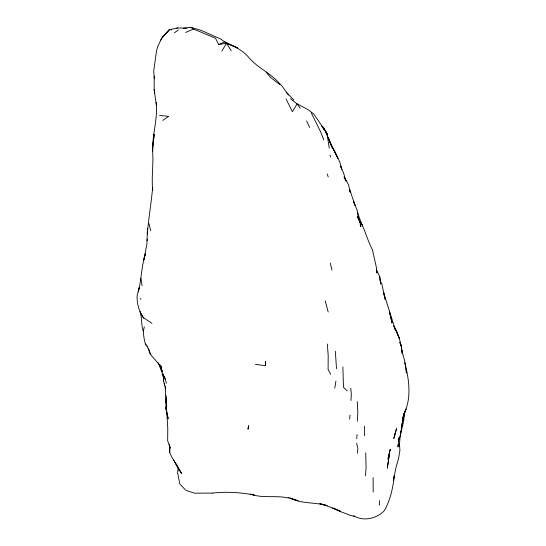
<?xml version="1.0" encoding="UTF-8"?>
<svg xmlns="http://www.w3.org/2000/svg" width="546" height="546" viewBox="0 0 546 546"><rect width="100%" height="100%" fill="white"/><g stroke="black" fill="none" stroke-linecap="round" stroke-linejoin="round"><path stroke-width="0.82" d="M265.431 365.745L265.438 361.513L265.431 365.745L255.446 364.332M147.127 240.772L147.154 239.209M364.469 435.688L364.469 426.167M379.531 505.207L379.607 500.6M166.1 395.864L165.854 407.33L166.987 415.711L167.772 428.59L167.67 440.793L170.147 447.761L169.697 452.286C171.908 459.009 177.252 464.189 179.238 471.034M350.982 400.532L351.31 394.11L350.757 388.151M147.324 234.22C148.478 218.666 151.303 203.228 152.6 187.674M399.31 444.103L399.242 446.171L400.518 432.971L401.33 429.907L400.122 436.875C401.071 429.163 404.62 421.901 404.033 413.929M403.897 416.891L404.033 413.861M373.205 492.089L373.109 477.593M163.227 375.013L163.479 380.869L165.643 388.916L165.342 386.438M365.431 475.873L366.079 467.745L365.752 452.743M163.24 374.945L163.172 376.597L162.728 373.239M154.231 76.187L154.143 89.537L156.456 105.822L156.252 102.484C157.958 118.932 152.088 134.923 152.627 151.365C153.651 164.353 151.31 177.3 152.709 190.274M398.089 444.574L397.952 447.017L399.16 437.442L398.375 441.345M147.249 232.944L147.502 228.481L146.881 244.253L143.816 260.005L145.564 253.453C141.387 265.738 141.626 278.863 138.35 291.352L139.216 287.667L137.094 295.823C136.91 303.433 138.855 311.07 143.079 317.479L151.972 323.362M357.487 421.184L357.807 412.339L357.241 401.603M153.133 143.905L152.627 151.365L152.634 146.983L154.252 134.289L153.242 142.24M166.264 398.437L165.957 402.914L166.264 398.757M356.756 438.663L357.05 434.52M349.672 419.164L350 415.103M335.933 381.074L334.787 388.138M357.309 453.194L357.889 448.621L356.64 443.168M178.235 467.963L177.593 472.549L179.818 483.981L185.449 489.912M403.433 416.079L401.262 428.958L403.433 416.079L402.429 419.813L406.04 409.009L403.378 415.124C411.95 398.942 409.131 379.586 404.791 362.592M159.452 364.196L161.773 367.322L153.46 357.903C149.113 354.286 149.167 348.184 145.352 344.028C144.069 338.418 142.458 332.5 144.362 326.836M394.567 435.469L396.553 428.562L393.782 438.547L394.894 434.118M186.998 28.119L177.607 27.928L169.356 29.723L161.821 37.845L157.746 46.519L156.531 50.785L153.706 71.205L154.313 78.795M140.349 299.283L140.861 298.314M221.819 51.085L226.508 43.264L221.15 39.237L201.024 30.303L190.827 27.3L183.115 28.419M290.431 98.628L297.058 103.904L292.369 111.725L286.07 98.956M160.701 40.186L163.773 35.77L169.356 29.723L162.258 37.237M174.44 32.787L178.426 29.962M162.769 120.386L168.673 116.394L159.569 115.39M176.447 28.597L177.607 27.928M190.827 27.3L193.523 29.027L215.527 38.24L218.673 44.533L224.836 41.817C233.688 46.082 242.574 49.952 249.058 57.767C256.716 66.789 267.711 71.854 276.221 79.955L281.893 85.872L288.52 95.038M185.613 32.467L193.523 29.027M218.673 44.533L226.508 43.264L237.51 47.877L226.508 43.264L231.197 50.751M212.763 493.079C226.583 491.523 240.581 492.431 254.218 494.969L250.628 494.144C262.858 498.641 275.921 495.058 288.397 498M212.722 493.079L194.642 493.202L186.111 490.404M326.965 505.589C314.817 501.999 301.447 504.081 289.96 497.972L298.136 500.784L288.22 497.659M354.415 516.427L350.355 515.369L339.298 511.138L332.732 508.005L340.376 511.22L329.368 506.777L319.847 503.624L326.931 505.562M353.658 515.683C363.063 521.833 377.17 518.625 384.439 510.483C390.492 499.754 393.038 487.68 394.287 475.539L393.461 480.187L396.082 467.164L398.539 458.558L399.931 450.32L399.419 443.564M297.536 104.068L308.893 110.162L313.923 114.237L326.952 133.299L329.245 148.116M171.171 29.743L171.717 30.057M279.832 84.575L270.604 77.423L266.216 72.215M347.181 390.847L343.475 387.278L342.881 366.953M286.172 92.24L293.83 99.945M145.352 344.028L147.297 346.307M322.386 126.713L323.205 127.723M321.328 125.519L326.952 133.299M322.433 126.815L325.163 130.48L326.993 134.255L326.153 132.91M297.058 103.904L300.28 108.238M175.88 463.745L181.661 473.648L176.29 464.448M322.898 126.849L325.163 130.48L331.415 145.564L329.572 141.189L339.851 162.135L341.612 169.335L340.786 166.202L343.577 173.068L345.946 181.04L344.089 177.334M322.393 126.877L323.232 128.221M344.076 176.795L348.464 184.589L350.443 192.697L349.74 191.202M166.455 383.292C164.762 376.883 160.654 371.355 159.548 364.653M323.621 128.446L324.884 130.624M326.153 132.801L326.993 134.255M173.478 459.8L179.259 470.058M143.755 318.277L140.056 311.718C142.247 318.065 140.964 325.047 143.393 331.538M331.702 146.621L332.494 148.109M330.705 374.385L328.098 369.499L328.187 355.391L327.341 344.055M330.999 145.154L332.514 148.116M176.495 464.605L179.047 469.594M334.698 151.665L332.801 147.911L337.947 158.381L334.698 151.665L336.165 154.593M157.883 362.558L162.421 371.485L160.504 366.932M311.275 112.886L320.72 132.084L323.819 140.008M360.49 221.765C365.294 230.719 367.656 240.772 372.42 249.713L376.31 267.042L376.849 272.966L376.433 271.382M306.579 120.98L309.719 127.45M376.399 269.738L379.675 276.481L380.685 283.927L379.675 276.481M361.111 223.055L362.121 225.143L357.487 212.701M380.228 280.678L381.954 284.486L385.217 299.542L383.64 292.69L395.324 329.743L393.803 325.962M393.864 326.003C398.334 334.664 401.651 343.905 402.225 353.706L401.31 346.219L399.884 342.362L401.31 346.219M164.196 376.201L165.452 379.245M328.31 137.967L330.719 144.219L328.085 137.305M357.842 217.335L358.722 219.649M349.72 189.53L355.023 205.378L353.508 201.221M353.542 201.297L357.562 211.275L358.374 218.789L357.896 216.393M358.005 216.373L360.135 222.591L360.879 226.72L360.162 224.365M327.204 173.921L328.221 176.904M330.03 155.078L330.671 157.057M358.961 220.434L359.678 222.795M148.512 348.232L150.416 354.525M325.184 300.778L328.187 312.012M170.147 447.761L169.308 444.628L169.697 452.286M148.928 223.635L150.751 230.821M401.836 350.43L404.818 361.609L406.361 373.068M330.303 263.131L331.941 270.017M166.516 405.61L166.707 406.811L166.291 399.112M154.143 89.537L154.654 93.038M140.977 278.324L142.049 285.756M166.339 400.464L165.452 393.796L165.281 386.868M336.513 368.7L335.326 351.187M163.438 374.652L163.479 380.869L163.479 375.191M389.209 455.316L387.326 468.106L389.209 455.316M248.594 425.791L247.986 429.231L248.601 425.791M389.824 450.737L387.967 459.138L390.335 449.167L389.824 450.737M396.635 331.217L394.505 327.539L399.31 338.124L396.635 331.217M391.189 318.905L389.421 311.698L392.021 323.014L391.189 318.905M168.107 418.755L165.854 407.33L168.107 418.755M164.469 384.923L164.319 383.231L164.469 384.923"/></g></svg>
